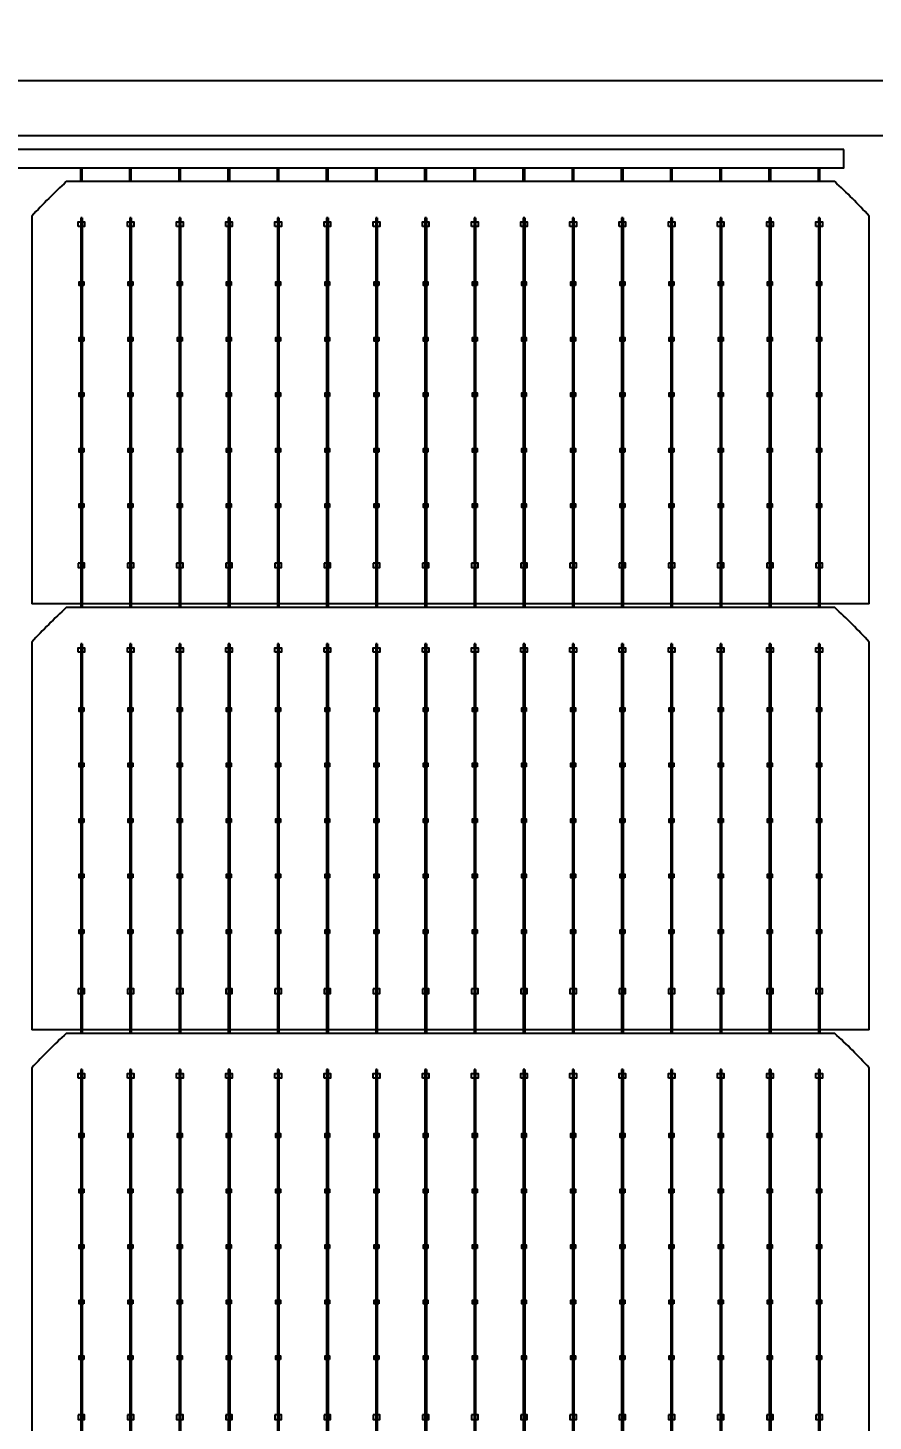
# Model space of a CAD drawing. Header units: millimetres. Extents: x 10297564 to 11610295, y -9287743 to -8409454.
# Drawn here: x 10393034 to 10395599, y -9077305 to -9073076 of the extents above; entities that cross this region are included whole.
import ezdxf

# ---------------------------------------------------------------- set-up
doc = ezdxf.new("R2010")
doc.units = ezdxf.units.MM
doc.header["$LTSCALE"] = 100
doc.layers.add('E1', color=1, linetype='Continuous')
doc.styles.add('HL-S1', font='DotumChe.ttf')
doc.styles.add('MG', font='malgun.ttf')
doc.dimstyles.new('HL-100', dxfattribs={"dimscale": 100, "dimtxt": 3, "dimasz": 4, "dimexe": 2, "dimexo": 2, "dimgap": 1, "dimtad": 1, "dimdec": 0, "dimzin": 0, "dimlunit": 6, "dimtxsty": 'HL-S1', "dimblk": 'DOTSMALL', "dimcen": 4, "dimdle": 2, "dimclrd": 256, "dimclre": 256, "dimclrt": 4, "dimazin": 0, "dimtfac": 1, "dimtdec": 0, "dimtix": 1, "dimtmove": 2, "dimatfit": 3, "dimldrblk": 'DOTSMALL', "dimfxl": 1.5, "dimtolj": 1, "dimtzin": 0, "dimlwd": -1, "dimlwe": -1, "dimarcsym": 0})

# ---------------------------------------------------------------- blocks, each defined once
blk = doc.blocks.new('*D70')
at = {"layer": 'defpoints', "color": 0, "transparency": 16777216}
for p in [(10406065.8, -9072711.4), (10390262.3, -9073236.3), (10406065.8, -9073236.3)]:
    blk.add_point(p, dxfattribs=at)
at = {"layer": 'E1', "color": 1, "transparency": 16777216}
for p, q in [((10390262.3, -9072836.3), (10390262.3, -9072311.4)), ((10406065.8, -9072836.3), (10406065.8, -9072311.4)), ((10390662.3, -9072711.4), (10405665.8, -9072711.4))]:
    blk.add_line(p, q, dxfattribs=at)
for points in [[(10390662.3, -9072644.7), (10390662.3, -9072778.1), (10390262.3, -9072711.4)], [(10405665.8, -9072644.7), (10405665.8, -9072778.1), (10406065.8, -9072711.4)]]:
    blk.add_solid(points, dxfattribs=at)
at = {"layer": 'E1', "color": 7, "transparency": 16777216, "insert": (10398164, -9072080.1), "char_height": 500, "attachment_point": 5, "style": 'MG'}
blk.add_mtext('\\A1;1133', dxfattribs=at)
blk = doc.blocks.new('_DotSmall')
at = {"color": 0, "linetype": 'ByBlock', "const_width": 0.5}
blk.add_lwpolyline([(-0.0625, 0, 1), (0.0625, 0, 1)], format="xyb", close=True, dxfattribs=at)

msp = doc.modelspace()

# ---------------------------------------------------------------- linework, layer by layer
for p, q in [((10393194.1, -9073543.1), (10393194.1, -9073501.3)), ((10393198.6, -9073543.1), (10393198.6, -9073501.3)), ((10393343.3, -9073543.1), (10393343.3, -9073501.3)), ((10393347.8, -9073543.1), (10393347.8, -9073501.3)), ((10393492.6, -9073543.1), (10393492.6, -9073501.3)), ((10393497, -9073543.1), (10393497, -9073501.3)), ((10393641.8, -9073543.1), (10393641.8, -9073501.3)), ((10393646.3, -9073543.1), (10393646.3, -9073501.3)), ((10393791.1, -9073543.1), (10393791.1, -9073501.3)), ((10393795.5, -9073543.1), (10393795.5, -9073501.3)), ((10393940.3, -9073543.1), (10393940.3, -9073501.3)), ((10393944.8, -9073543.1), (10393944.8, -9073501.3)), ((10394089.6, -9073543.1), (10394089.6, -9073501.3)), ((10394094, -9073543.1), (10394094, -9073501.3)), ((10394238.8, -9073543.1), (10394238.8, -9073501.3)), ((10394243.3, -9073543.1), (10394243.3, -9073501.3)), ((10394388.1, -9073543.1), (10394388.1, -9073501.3)), ((10394392.5, -9073543.1), (10394392.5, -9073501.3)), ((10394537.3, -9073543.1), (10394537.3, -9073501.3)), ((10394541.8, -9073543.1), (10394541.8, -9073501.3)), ((10394686.6, -9073543.1), (10394686.6, -9073501.3)), ((10394691, -9073543.1), (10394691, -9073501.3)), ((10394835.8, -9073543.1), (10394835.8, -9073501.3)), ((10394840.3, -9073543.1), (10394840.3, -9073501.3)), ((10394985.1, -9073543.1), (10394985.1, -9073501.3)), ((10394989.5, -9073543.1), (10394989.5, -9073501.3)), ((10395134.3, -9073543.1), (10395134.3, -9073501.3)), ((10395138.8, -9073543.1), (10395138.8, -9073501.3)), ((10395283.6, -9073543.1), (10395283.6, -9073501.3)), ((10395288, -9073543.1), (10395288, -9073501.3)), ((10395432.8, -9073543.1), (10395432.8, -9073501.3)), ((10395437.3, -9073543.1), (10395437.3, -9073501.3)), ((10393194.1, -9073652.9), (10393194.1, -9074835.8)), ((10393198.6, -9073652.9), (10393198.6, -9074835.8)), ((10393343.3, -9073652.9), (10393343.3, -9074835.8)), ((10393347.8, -9073652.9), (10393347.8, -9074835.8)), ((10393492.6, -9073652.9), (10393492.6, -9074835.8)), ((10393497, -9073652.9), (10393497, -9074835.8)), ((10393641.8, -9073652.9), (10393641.8, -9074835.8)), ((10393646.3, -9073652.9), (10393646.3, -9074835.8)), ((10393791.1, -9073652.9), (10393791.1, -9074835.8)), ((10393795.5, -9073652.9), (10393795.5, -9074835.8)), ((10393940.3, -9073652.9), (10393940.3, -9074835.8)), ((10393944.8, -9073652.9), (10393944.8, -9074835.8)), ((10394089.6, -9073652.9), (10394089.6, -9074835.8)), ((10394094, -9073652.9), (10394094, -9074835.8)), ((10394238.8, -9073652.9), (10394238.8, -9074835.8)), ((10394243.3, -9073652.9), (10394243.3, -9074835.8)), ((10394388.1, -9073652.9), (10394388.1, -9074835.8)), ((10394392.5, -9073652.9), (10394392.5, -9074835.8)), ((10394537.3, -9073652.9), (10394537.3, -9074835.8)), ((10394541.8, -9073652.9), (10394541.8, -9074835.8)), ((10394686.6, -9073652.9), (10394686.6, -9074835.8)), ((10394691, -9073652.9), (10394691, -9074835.8)), ((10394835.8, -9073652.9), (10394835.8, -9074835.8)), ((10394840.3, -9073652.9), (10394840.3, -9074835.8)), ((10394985.1, -9073652.9), (10394985.1, -9074835.8)), ((10394989.5, -9073652.9), (10394989.5, -9074835.8)), ((10395134.3, -9073652.9), (10395134.3, -9074835.8)), ((10395138.8, -9073652.9), (10395138.8, -9074835.8)), ((10395283.6, -9073652.9), (10395283.6, -9074835.8)), ((10395288, -9073652.9), (10395288, -9074835.8)), ((10395432.8, -9073652.9), (10395432.8, -9074835.8)), ((10395437.3, -9073652.9), (10395437.3, -9074835.8)), ((10395587.1, -9074824.6), (10393045.7, -9074824.6)), ((10393194.1, -9074945.6), (10393194.1, -9076128.5)), ((10393198.6, -9074945.6), (10393198.6, -9076128.5)), ((10393343.3, -9074945.6), (10393343.3, -9076128.5)), ((10393347.8, -9074945.6), (10393347.8, -9076128.5)), ((10393492.6, -9074945.6), (10393492.6, -9076128.5)), ((10393497, -9074945.6), (10393497, -9076128.5)), ((10393641.8, -9074945.6), (10393641.8, -9076128.5)), ((10393646.3, -9074945.6), (10393646.3, -9076128.5)), ((10393791.1, -9074945.6), (10393791.1, -9076128.5)), ((10393795.5, -9074945.6), (10393795.5, -9076128.5)), ((10393940.3, -9074945.6), (10393940.3, -9076128.5)), ((10393944.8, -9074945.6), (10393944.8, -9076128.5)), ((10394089.6, -9074945.6), (10394089.6, -9076128.5)), ((10394094, -9074945.6), (10394094, -9076128.5)), ((10394238.8, -9074945.6), (10394238.8, -9076128.5)), ((10394243.3, -9074945.6), (10394243.3, -9076128.5)), ((10394388.1, -9074945.6), (10394388.1, -9076128.5)), ((10394392.5, -9074945.6), (10394392.5, -9076128.5)), ((10394537.3, -9074945.6), (10394537.3, -9076128.5)), ((10394541.8, -9074945.6), (10394541.8, -9076128.5)), ((10394686.6, -9074945.6), (10394686.6, -9076128.5)), ((10394691, -9074945.6), (10394691, -9076128.5)), ((10394835.8, -9074945.6), (10394835.8, -9076128.5)), ((10394840.3, -9074945.6), (10394840.3, -9076128.5)), ((10394985.1, -9074945.6), (10394985.1, -9076128.5)), ((10394989.5, -9074945.6), (10394989.5, -9076128.5)), ((10395134.3, -9074945.6), (10395134.3, -9076128.5)), ((10395138.8, -9074945.6), (10395138.8, -9076128.5)), ((10395283.6, -9074945.6), (10395283.6, -9076128.5)), ((10395288, -9074945.6), (10395288, -9076128.5)), ((10395432.8, -9074945.6), (10395432.8, -9076128.5)), ((10395437.3, -9074945.6), (10395437.3, -9076128.5)), ((10395587.1, -9076117.3), (10393045.7, -9076117.3)), ((10393194.1, -9076238.3), (10393194.1, -9077421.2)), ((10393198.6, -9076238.3), (10393198.6, -9077421.2)), ((10393343.3, -9076238.3), (10393343.3, -9077421.2)), ((10393347.8, -9076238.3), (10393347.8, -9077421.2)), ((10393492.6, -9076238.3), (10393492.6, -9077421.2)), ((10393497, -9076238.3), (10393497, -9077421.2)), ((10393641.8, -9076238.3), (10393641.8, -9077421.2)), ((10393646.3, -9076238.3), (10393646.3, -9077421.2)), ((10393791.1, -9076238.3), (10393791.1, -9077421.2)), ((10393795.5, -9076238.3), (10393795.5, -9077421.2)), ((10393940.3, -9076238.3), (10393940.3, -9077421.2)), ((10393944.8, -9076238.3), (10393944.8, -9077421.2)), ((10394089.6, -9076238.3), (10394089.6, -9077421.2)), ((10394094, -9076238.3), (10394094, -9077421.2)), ((10394238.8, -9076238.3), (10394238.8, -9077421.2)), ((10394243.3, -9076238.3), (10394243.3, -9077421.2)), ((10394388.1, -9076238.3), (10394388.1, -9077421.2)), ((10394392.5, -9076238.3), (10394392.5, -9077421.2)), ((10394537.3, -9076238.3), (10394537.3, -9077421.2)), ((10394541.8, -9076238.3), (10394541.8, -9077421.2)), ((10394686.6, -9076238.3), (10394686.6, -9077421.2)), ((10394691, -9076238.3), (10394691, -9077421.2)), ((10394835.8, -9076238.3), (10394835.8, -9077421.2)), ((10394840.3, -9076238.3), (10394840.3, -9077421.2)), ((10394985.1, -9076238.3), (10394985.1, -9077421.2)), ((10394989.5, -9076238.3), (10394989.5, -9077421.2)), ((10395134.3, -9076238.3), (10395134.3, -9077421.2)), ((10395138.8, -9076238.3), (10395138.8, -9077421.2)), ((10395283.6, -9076238.3), (10395283.6, -9077421.2)), ((10395288, -9076238.3), (10395288, -9077421.2)), ((10395432.8, -9076238.3), (10395432.8, -9077421.2)), ((10395437.3, -9076238.3), (10395437.3, -9077421.2))]:
    msp.add_line(p, q)
for points in [[(10390262.3, -9073235.9), (10406065.8, -9073235.9), (10406065.8, -9107604.7), (10390262.3, -9107604.7)], [(10390429.7, -9073403.3), (10405898.4, -9073403.3), (10405898.4, -9107437.3), (10390429.7, -9107437.3)], [(10395509.7, -9073445.5), (10390558, -9073445.5), (10390558, -9073501.3), (10395509.7, -9073501.3)], [(10393186.6, -9073679), (10393186.6, -9073665.1), (10393206.1, -9073665.1), (10393206.1, -9073679)], [(10393335.8, -9073679), (10393335.8, -9073665.1), (10393355.3, -9073665.1), (10393355.3, -9073679)], [(10393485.1, -9073679), (10393485.1, -9073665.1), (10393504.6, -9073665.1), (10393504.6, -9073679)], [(10393634.3, -9073679), (10393634.3, -9073665.1), (10393653.8, -9073665.1), (10393653.8, -9073679)], [(10393783.5, -9073679), (10393783.5, -9073665.1), (10393803.1, -9073665.1), (10393803.1, -9073679)], [(10393932.8, -9073679), (10393932.8, -9073665.1), (10393952.3, -9073665.1), (10393952.3, -9073679)], [(10394082, -9073679), (10394082, -9073665.1), (10394101.6, -9073665.1), (10394101.6, -9073679)], [(10394231.3, -9073679), (10394231.3, -9073665.1), (10394250.8, -9073665.1), (10394250.8, -9073679)], [(10394380.5, -9073679), (10394380.5, -9073665.1), (10394400.1, -9073665.1), (10394400.1, -9073679)], [(10394529.8, -9073679), (10394529.8, -9073665.1), (10394549.3, -9073665.1), (10394549.3, -9073679)], [(10394679, -9073679), (10394679, -9073665.1), (10394698.6, -9073665.1), (10394698.6, -9073679)], [(10394828.3, -9073679), (10394828.3, -9073665.1), (10394847.8, -9073665.1), (10394847.8, -9073679)], [(10394977.5, -9073679), (10394977.5, -9073665.1), (10394997.1, -9073665.1), (10394997.1, -9073679)], [(10395126.8, -9073679), (10395126.8, -9073665.1), (10395146.3, -9073665.1), (10395146.3, -9073679)], [(10395276, -9073679), (10395276, -9073665.1), (10395295.6, -9073665.1), (10395295.6, -9073679)], [(10395425.3, -9073679), (10395425.3, -9073665.1), (10395444.8, -9073665.1), (10395444.8, -9073679)], [(10393203.3, -9073858.5), (10393189.3, -9073858.5), (10393189.3, -9073847.4), (10393203.3, -9073847.4)], [(10393352.5, -9073858.5), (10393338.6, -9073858.5), (10393338.6, -9073847.4), (10393352.5, -9073847.4)], [(10393501.8, -9073858.5), (10393487.8, -9073858.5), (10393487.8, -9073847.4), (10393501.8, -9073847.4)], [(10393651, -9073858.5), (10393637.1, -9073858.5), (10393637.1, -9073847.4), (10393651, -9073847.4)], [(10393800.3, -9073858.5), (10393786.3, -9073858.5), (10393786.3, -9073847.4), (10393800.3, -9073847.4)], [(10393949.5, -9073858.5), (10393935.6, -9073858.5), (10393935.6, -9073847.4), (10393949.5, -9073847.4)], [(10394098.8, -9073858.5), (10394084.8, -9073858.5), (10394084.8, -9073847.4), (10394098.8, -9073847.4)], [(10394248, -9073858.5), (10394234.1, -9073858.5), (10394234.1, -9073847.4), (10394248, -9073847.4)], [(10394397.3, -9073858.5), (10394383.3, -9073858.5), (10394383.3, -9073847.4), (10394397.3, -9073847.4)], [(10394546.5, -9073858.5), (10394532.6, -9073858.5), (10394532.6, -9073847.4), (10394546.5, -9073847.4)], [(10394695.8, -9073858.5), (10394681.8, -9073858.5), (10394681.8, -9073847.4), (10394695.8, -9073847.4)], [(10394845, -9073858.5), (10394831.1, -9073858.5), (10394831.1, -9073847.4), (10394845, -9073847.4)], [(10394994.3, -9073858.5), (10394980.3, -9073858.5), (10394980.3, -9073847.4), (10394994.3, -9073847.4)], [(10395143.5, -9073858.5), (10395129.6, -9073858.5), (10395129.6, -9073847.4), (10395143.5, -9073847.4)], [(10395292.8, -9073858.5), (10395278.8, -9073858.5), (10395278.8, -9073847.4), (10395292.8, -9073847.4)], [(10395442, -9073858.5), (10395428.1, -9073858.5), (10395428.1, -9073847.4), (10395442, -9073847.4)], [(10393203.3, -9074027), (10393189.3, -9074027), (10393189.3, -9074015.9), (10393203.3, -9074015.9)], [(10393352.5, -9074027), (10393338.6, -9074027), (10393338.6, -9074015.9), (10393352.5, -9074015.9)], [(10393501.8, -9074027), (10393487.8, -9074027), (10393487.8, -9074015.9), (10393501.8, -9074015.9)], [(10393651, -9074027), (10393637.1, -9074027), (10393637.1, -9074015.9), (10393651, -9074015.9)], [(10393800.3, -9074027), (10393786.3, -9074027), (10393786.3, -9074015.9), (10393800.3, -9074015.9)], [(10393949.5, -9074027), (10393935.6, -9074027), (10393935.6, -9074015.9), (10393949.5, -9074015.9)], [(10394098.8, -9074027), (10394084.8, -9074027), (10394084.8, -9074015.9), (10394098.8, -9074015.9)], [(10394248, -9074027), (10394234.1, -9074027), (10394234.1, -9074015.9), (10394248, -9074015.9)], [(10394397.3, -9074027), (10394383.3, -9074027), (10394383.3, -9074015.9), (10394397.3, -9074015.9)], [(10394546.5, -9074027), (10394532.6, -9074027), (10394532.6, -9074015.9), (10394546.5, -9074015.9)], [(10394695.8, -9074027), (10394681.8, -9074027), (10394681.8, -9074015.9), (10394695.8, -9074015.9)], [(10394845, -9074027), (10394831.1, -9074027), (10394831.1, -9074015.9), (10394845, -9074015.9)], [(10394994.3, -9074027), (10394980.3, -9074027), (10394980.3, -9074015.9), (10394994.3, -9074015.9)], [(10395143.5, -9074027), (10395129.6, -9074027), (10395129.6, -9074015.9), (10395143.5, -9074015.9)], [(10395292.8, -9074027), (10395278.8, -9074027), (10395278.8, -9074015.9), (10395292.8, -9074015.9)], [(10395442, -9074027), (10395428.1, -9074027), (10395428.1, -9074015.9), (10395442, -9074015.9)], [(10393203.3, -9074195.5), (10393189.3, -9074195.5), (10393189.3, -9074184.4), (10393203.3, -9074184.4)], [(10393352.5, -9074195.5), (10393338.6, -9074195.5), (10393338.6, -9074184.4), (10393352.5, -9074184.4)], [(10393501.8, -9074195.5), (10393487.8, -9074195.5), (10393487.8, -9074184.4), (10393501.8, -9074184.4)], [(10393651, -9074195.5), (10393637.1, -9074195.5), (10393637.1, -9074184.4), (10393651, -9074184.4)], [(10393800.3, -9074195.5), (10393786.3, -9074195.5), (10393786.3, -9074184.4), (10393800.3, -9074184.4)], [(10393949.5, -9074195.5), (10393935.6, -9074195.5), (10393935.6, -9074184.4), (10393949.5, -9074184.4)], [(10394098.8, -9074195.5), (10394084.8, -9074195.5), (10394084.8, -9074184.4), (10394098.8, -9074184.4)], [(10394248, -9074195.5), (10394234.1, -9074195.5), (10394234.1, -9074184.4), (10394248, -9074184.4)], [(10394397.3, -9074195.5), (10394383.3, -9074195.5), (10394383.3, -9074184.4), (10394397.3, -9074184.4)], [(10394546.5, -9074195.5), (10394532.6, -9074195.5), (10394532.6, -9074184.4), (10394546.5, -9074184.4)], [(10394695.8, -9074195.5), (10394681.8, -9074195.5), (10394681.8, -9074184.4), (10394695.8, -9074184.4)], [(10394845, -9074195.5), (10394831.1, -9074195.5), (10394831.1, -9074184.4), (10394845, -9074184.4)], [(10394994.3, -9074195.5), (10394980.3, -9074195.5), (10394980.3, -9074184.4), (10394994.3, -9074184.4)], [(10395143.5, -9074195.5), (10395129.6, -9074195.5), (10395129.6, -9074184.4), (10395143.5, -9074184.4)], [(10395292.8, -9074195.5), (10395278.8, -9074195.5), (10395278.8, -9074184.4), (10395292.8, -9074184.4)], [(10395442, -9074195.5), (10395428.1, -9074195.5), (10395428.1, -9074184.4), (10395442, -9074184.4)], [(10393203.3, -9074364), (10393189.3, -9074364), (10393189.3, -9074352.9), (10393203.3, -9074352.9)], [(10393352.5, -9074364), (10393338.6, -9074364), (10393338.6, -9074352.9), (10393352.5, -9074352.9)], [(10393501.8, -9074364), (10393487.8, -9074364), (10393487.8, -9074352.9), (10393501.8, -9074352.9)], [(10393651, -9074364), (10393637.1, -9074364), (10393637.1, -9074352.9), (10393651, -9074352.9)], [(10393800.3, -9074364), (10393786.3, -9074364), (10393786.3, -9074352.9), (10393800.3, -9074352.9)], [(10393949.5, -9074364), (10393935.6, -9074364), (10393935.6, -9074352.9), (10393949.5, -9074352.9)], [(10394098.8, -9074364), (10394084.8, -9074364), (10394084.8, -9074352.9), (10394098.8, -9074352.9)], [(10394248, -9074364), (10394234.1, -9074364), (10394234.1, -9074352.9), (10394248, -9074352.9)], [(10394397.3, -9074364), (10394383.3, -9074364), (10394383.3, -9074352.9), (10394397.3, -9074352.9)], [(10394546.5, -9074364), (10394532.6, -9074364), (10394532.6, -9074352.9), (10394546.5, -9074352.9)], [(10394695.8, -9074364), (10394681.8, -9074364), (10394681.8, -9074352.9), (10394695.8, -9074352.9)], [(10394845, -9074364), (10394831.1, -9074364), (10394831.1, -9074352.9), (10394845, -9074352.9)], [(10394994.3, -9074364), (10394980.3, -9074364), (10394980.3, -9074352.9), (10394994.3, -9074352.9)], [(10395143.5, -9074364), (10395129.6, -9074364), (10395129.6, -9074352.9), (10395143.5, -9074352.9)], [(10395292.8, -9074364), (10395278.8, -9074364), (10395278.8, -9074352.9), (10395292.8, -9074352.9)], [(10395442, -9074364), (10395428.1, -9074364), (10395428.1, -9074352.9), (10395442, -9074352.9)], [(10393203.3, -9074532.5), (10393189.3, -9074532.5), (10393189.3, -9074521.4), (10393203.3, -9074521.4)], [(10393352.5, -9074532.5), (10393338.6, -9074532.5), (10393338.6, -9074521.4), (10393352.5, -9074521.4)], [(10393501.8, -9074532.5), (10393487.8, -9074532.5), (10393487.8, -9074521.4), (10393501.8, -9074521.4)], [(10393651, -9074532.5), (10393637.1, -9074532.5), (10393637.1, -9074521.4), (10393651, -9074521.4)], [(10393800.3, -9074532.5), (10393786.3, -9074532.5), (10393786.3, -9074521.4), (10393800.3, -9074521.4)], [(10393949.5, -9074532.5), (10393935.6, -9074532.5), (10393935.6, -9074521.4), (10393949.5, -9074521.4)], [(10394098.8, -9074532.5), (10394084.8, -9074532.5), (10394084.8, -9074521.4), (10394098.8, -9074521.4)], [(10394248, -9074532.5), (10394234.1, -9074532.5), (10394234.1, -9074521.4), (10394248, -9074521.4)], [(10394397.3, -9074532.5), (10394383.3, -9074532.5), (10394383.3, -9074521.4), (10394397.3, -9074521.4)], [(10394546.5, -9074532.5), (10394532.6, -9074532.5), (10394532.6, -9074521.4), (10394546.5, -9074521.4)], [(10394695.8, -9074532.5), (10394681.8, -9074532.5), (10394681.8, -9074521.4), (10394695.8, -9074521.4)], [(10394845, -9074532.5), (10394831.1, -9074532.5), (10394831.1, -9074521.4), (10394845, -9074521.4)], [(10394994.3, -9074532.5), (10394980.3, -9074532.5), (10394980.3, -9074521.4), (10394994.3, -9074521.4)], [(10395143.5, -9074532.5), (10395129.6, -9074532.5), (10395129.6, -9074521.4), (10395143.5, -9074521.4)], [(10395292.8, -9074532.5), (10395278.8, -9074532.5), (10395278.8, -9074521.4), (10395292.8, -9074521.4)], [(10395442, -9074532.5), (10395428.1, -9074532.5), (10395428.1, -9074521.4), (10395442, -9074521.4)], [(10393186.6, -9074700.9), (10393186.6, -9074714.8), (10393206.1, -9074714.8), (10393206.1, -9074700.9)], [(10393335.8, -9074700.9), (10393335.8, -9074714.8), (10393355.3, -9074714.8), (10393355.3, -9074700.9)], [(10393485.1, -9074700.9), (10393485.1, -9074714.8), (10393504.6, -9074714.8), (10393504.6, -9074700.9)], [(10393634.3, -9074700.9), (10393634.3, -9074714.8), (10393653.8, -9074714.8), (10393653.8, -9074700.9)], [(10393783.5, -9074700.9), (10393783.5, -9074714.8), (10393803.1, -9074714.8), (10393803.1, -9074700.9)], [(10393932.8, -9074700.9), (10393932.8, -9074714.8), (10393952.3, -9074714.8), (10393952.3, -9074700.9)], [(10394082, -9074700.9), (10394082, -9074714.8), (10394101.6, -9074714.8), (10394101.6, -9074700.9)], [(10394231.3, -9074700.9), (10394231.3, -9074714.8), (10394250.8, -9074714.8), (10394250.8, -9074700.9)], [(10394380.5, -9074700.9), (10394380.5, -9074714.8), (10394400.1, -9074714.8), (10394400.1, -9074700.9)], [(10394529.8, -9074700.9), (10394529.8, -9074714.8), (10394549.3, -9074714.8), (10394549.3, -9074700.9)], [(10394679, -9074700.9), (10394679, -9074714.8), (10394698.6, -9074714.8), (10394698.6, -9074700.9)], [(10394828.3, -9074700.9), (10394828.3, -9074714.8), (10394847.8, -9074714.8), (10394847.8, -9074700.9)], [(10394977.5, -9074700.9), (10394977.5, -9074714.8), (10394997.1, -9074714.8), (10394997.1, -9074700.9)], [(10395126.8, -9074700.9), (10395126.8, -9074714.8), (10395146.3, -9074714.8), (10395146.3, -9074700.9)], [(10395276, -9074700.9), (10395276, -9074714.8), (10395295.6, -9074714.8), (10395295.6, -9074700.9)], [(10395425.3, -9074700.9), (10395425.3, -9074714.8), (10395444.8, -9074714.8), (10395444.8, -9074700.9)], [(10393186.6, -9074971.7), (10393186.6, -9074957.7), (10393206.1, -9074957.7), (10393206.1, -9074971.7)], [(10393335.8, -9074971.7), (10393335.8, -9074957.7), (10393355.3, -9074957.7), (10393355.3, -9074971.7)], [(10393485.1, -9074971.7), (10393485.1, -9074957.7), (10393504.6, -9074957.7), (10393504.6, -9074971.7)], [(10393634.3, -9074971.7), (10393634.3, -9074957.7), (10393653.8, -9074957.7), (10393653.8, -9074971.7)], [(10393783.5, -9074971.7), (10393783.5, -9074957.7), (10393803.1, -9074957.7), (10393803.1, -9074971.7)], [(10393932.8, -9074971.7), (10393932.8, -9074957.7), (10393952.3, -9074957.7), (10393952.3, -9074971.7)], [(10394082, -9074971.7), (10394082, -9074957.7), (10394101.6, -9074957.7), (10394101.6, -9074971.7)], [(10394231.3, -9074971.7), (10394231.3, -9074957.7), (10394250.8, -9074957.7), (10394250.8, -9074971.7)], [(10394380.5, -9074971.7), (10394380.5, -9074957.7), (10394400.1, -9074957.7), (10394400.1, -9074971.7)], [(10394529.8, -9074971.7), (10394529.8, -9074957.7), (10394549.3, -9074957.7), (10394549.3, -9074971.7)], [(10394679, -9074971.7), (10394679, -9074957.7), (10394698.6, -9074957.7), (10394698.6, -9074971.7)], [(10394828.3, -9074971.7), (10394828.3, -9074957.7), (10394847.8, -9074957.7), (10394847.8, -9074971.7)], [(10394977.5, -9074971.7), (10394977.5, -9074957.7), (10394997.1, -9074957.7), (10394997.1, -9074971.7)], [(10395126.8, -9074971.7), (10395126.8, -9074957.7), (10395146.3, -9074957.7), (10395146.3, -9074971.7)], [(10395276, -9074971.7), (10395276, -9074957.7), (10395295.6, -9074957.7), (10395295.6, -9074971.7)], [(10395425.3, -9074971.7), (10395425.3, -9074957.7), (10395444.8, -9074957.7), (10395444.8, -9074971.7)], [(10393203.3, -9075151.2), (10393189.3, -9075151.2), (10393189.3, -9075140.1), (10393203.3, -9075140.1)], [(10393352.5, -9075151.2), (10393338.6, -9075151.2), (10393338.6, -9075140.1), (10393352.5, -9075140.1)], [(10393501.8, -9075151.2), (10393487.8, -9075151.2), (10393487.8, -9075140.1), (10393501.8, -9075140.1)], [(10393651, -9075151.2), (10393637.1, -9075151.2), (10393637.1, -9075140.1), (10393651, -9075140.1)], [(10393800.3, -9075151.2), (10393786.3, -9075151.2), (10393786.3, -9075140.1), (10393800.3, -9075140.1)], [(10393949.5, -9075151.2), (10393935.6, -9075151.2), (10393935.6, -9075140.1), (10393949.5, -9075140.1)], [(10394098.8, -9075151.2), (10394084.8, -9075151.2), (10394084.8, -9075140.1), (10394098.8, -9075140.1)], [(10394248, -9075151.2), (10394234.1, -9075151.2), (10394234.1, -9075140.1), (10394248, -9075140.1)], [(10394397.3, -9075151.2), (10394383.3, -9075151.2), (10394383.3, -9075140.1), (10394397.3, -9075140.1)], [(10394546.5, -9075151.2), (10394532.6, -9075151.2), (10394532.6, -9075140.1), (10394546.5, -9075140.1)], [(10394695.8, -9075151.2), (10394681.8, -9075151.2), (10394681.8, -9075140.1), (10394695.8, -9075140.1)], [(10394845, -9075151.2), (10394831.1, -9075151.2), (10394831.1, -9075140.1), (10394845, -9075140.1)], [(10394994.3, -9075151.2), (10394980.3, -9075151.2), (10394980.3, -9075140.1), (10394994.3, -9075140.1)], [(10395143.5, -9075151.2), (10395129.6, -9075151.2), (10395129.6, -9075140.1), (10395143.5, -9075140.1)], [(10395292.8, -9075151.2), (10395278.8, -9075151.2), (10395278.8, -9075140.1), (10395292.8, -9075140.1)], [(10395442, -9075151.2), (10395428.1, -9075151.2), (10395428.1, -9075140.1), (10395442, -9075140.1)], [(10393203.3, -9075319.7), (10393189.3, -9075319.7), (10393189.3, -9075308.5), (10393203.3, -9075308.5)], [(10393352.5, -9075319.7), (10393338.6, -9075319.7), (10393338.6, -9075308.5), (10393352.5, -9075308.5)], [(10393501.8, -9075319.7), (10393487.8, -9075319.7), (10393487.8, -9075308.5), (10393501.8, -9075308.5)], [(10393651, -9075319.7), (10393637.1, -9075319.7), (10393637.1, -9075308.5), (10393651, -9075308.5)], [(10393800.3, -9075319.7), (10393786.3, -9075319.7), (10393786.3, -9075308.5), (10393800.3, -9075308.5)], [(10393949.5, -9075319.7), (10393935.6, -9075319.7), (10393935.6, -9075308.5), (10393949.5, -9075308.5)], [(10394098.8, -9075319.7), (10394084.8, -9075319.7), (10394084.8, -9075308.5), (10394098.8, -9075308.5)], [(10394248, -9075319.7), (10394234.1, -9075319.7), (10394234.1, -9075308.5), (10394248, -9075308.5)], [(10394397.3, -9075319.7), (10394383.3, -9075319.7), (10394383.3, -9075308.5), (10394397.3, -9075308.5)], [(10394546.5, -9075319.7), (10394532.6, -9075319.7), (10394532.6, -9075308.5), (10394546.5, -9075308.5)], [(10394695.8, -9075319.7), (10394681.8, -9075319.7), (10394681.8, -9075308.5), (10394695.8, -9075308.5)], [(10394845, -9075319.7), (10394831.1, -9075319.7), (10394831.1, -9075308.5), (10394845, -9075308.5)], [(10394994.3, -9075319.7), (10394980.3, -9075319.7), (10394980.3, -9075308.5), (10394994.3, -9075308.5)], [(10395143.5, -9075319.7), (10395129.6, -9075319.7), (10395129.6, -9075308.5), (10395143.5, -9075308.5)], [(10395292.8, -9075319.7), (10395278.8, -9075319.7), (10395278.8, -9075308.5), (10395292.8, -9075308.5)], [(10395442, -9075319.7), (10395428.1, -9075319.7), (10395428.1, -9075308.5), (10395442, -9075308.5)], [(10393203.3, -9075488.2), (10393189.3, -9075488.2), (10393189.3, -9075477), (10393203.3, -9075477)], [(10393352.5, -9075488.2), (10393338.6, -9075488.2), (10393338.6, -9075477), (10393352.5, -9075477)], [(10393501.8, -9075488.2), (10393487.8, -9075488.2), (10393487.8, -9075477), (10393501.8, -9075477)], [(10393651, -9075488.2), (10393637.1, -9075488.2), (10393637.1, -9075477), (10393651, -9075477)], [(10393800.3, -9075488.2), (10393786.3, -9075488.2), (10393786.3, -9075477), (10393800.3, -9075477)], [(10393949.5, -9075488.2), (10393935.6, -9075488.2), (10393935.6, -9075477), (10393949.5, -9075477)], [(10394098.8, -9075488.2), (10394084.8, -9075488.2), (10394084.8, -9075477), (10394098.8, -9075477)], [(10394248, -9075488.2), (10394234.1, -9075488.2), (10394234.1, -9075477), (10394248, -9075477)], [(10394397.3, -9075488.2), (10394383.3, -9075488.2), (10394383.3, -9075477), (10394397.3, -9075477)], [(10394546.5, -9075488.2), (10394532.6, -9075488.2), (10394532.6, -9075477), (10394546.5, -9075477)], [(10394695.8, -9075488.2), (10394681.8, -9075488.2), (10394681.8, -9075477), (10394695.8, -9075477)], [(10394845, -9075488.2), (10394831.1, -9075488.2), (10394831.1, -9075477), (10394845, -9075477)], [(10394994.3, -9075488.2), (10394980.3, -9075488.2), (10394980.3, -9075477), (10394994.3, -9075477)], [(10395143.5, -9075488.2), (10395129.6, -9075488.2), (10395129.6, -9075477), (10395143.5, -9075477)], [(10395292.8, -9075488.2), (10395278.8, -9075488.2), (10395278.8, -9075477), (10395292.8, -9075477)], [(10395442, -9075488.2), (10395428.1, -9075488.2), (10395428.1, -9075477), (10395442, -9075477)], [(10393203.3, -9075656.7), (10393189.3, -9075656.7), (10393189.3, -9075645.5), (10393203.3, -9075645.5)], [(10393352.5, -9075656.7), (10393338.6, -9075656.7), (10393338.6, -9075645.5), (10393352.5, -9075645.5)], [(10393501.8, -9075656.7), (10393487.8, -9075656.7), (10393487.8, -9075645.5), (10393501.8, -9075645.5)], [(10393651, -9075656.7), (10393637.1, -9075656.7), (10393637.1, -9075645.5), (10393651, -9075645.5)], [(10393800.3, -9075656.7), (10393786.3, -9075656.7), (10393786.3, -9075645.5), (10393800.3, -9075645.5)], [(10393949.5, -9075656.7), (10393935.6, -9075656.7), (10393935.6, -9075645.5), (10393949.5, -9075645.5)], [(10394098.8, -9075656.7), (10394084.8, -9075656.7), (10394084.8, -9075645.5), (10394098.8, -9075645.5)], [(10394248, -9075656.7), (10394234.1, -9075656.7), (10394234.1, -9075645.5), (10394248, -9075645.5)], [(10394397.3, -9075656.7), (10394383.3, -9075656.7), (10394383.3, -9075645.5), (10394397.3, -9075645.5)], [(10394546.5, -9075656.7), (10394532.6, -9075656.7), (10394532.6, -9075645.5), (10394546.5, -9075645.5)], [(10394695.8, -9075656.7), (10394681.8, -9075656.7), (10394681.8, -9075645.5), (10394695.8, -9075645.5)], [(10394845, -9075656.7), (10394831.1, -9075656.7), (10394831.1, -9075645.5), (10394845, -9075645.5)], [(10394994.3, -9075656.7), (10394980.3, -9075656.7), (10394980.3, -9075645.5), (10394994.3, -9075645.5)], [(10395143.5, -9075656.7), (10395129.6, -9075656.7), (10395129.6, -9075645.5), (10395143.5, -9075645.5)], [(10395292.8, -9075656.7), (10395278.8, -9075656.7), (10395278.8, -9075645.5), (10395292.8, -9075645.5)], [(10395442, -9075656.7), (10395428.1, -9075656.7), (10395428.1, -9075645.5), (10395442, -9075645.5)], [(10393203.3, -9075825.2), (10393189.3, -9075825.2), (10393189.3, -9075814), (10393203.3, -9075814)], [(10393352.5, -9075825.2), (10393338.6, -9075825.2), (10393338.6, -9075814), (10393352.5, -9075814)], [(10393501.8, -9075825.2), (10393487.8, -9075825.2), (10393487.8, -9075814), (10393501.8, -9075814)], [(10393651, -9075825.2), (10393637.1, -9075825.2), (10393637.1, -9075814), (10393651, -9075814)], [(10393800.3, -9075825.2), (10393786.3, -9075825.2), (10393786.3, -9075814), (10393800.3, -9075814)], [(10393949.5, -9075825.2), (10393935.6, -9075825.2), (10393935.6, -9075814), (10393949.5, -9075814)], [(10394098.8, -9075825.2), (10394084.8, -9075825.2), (10394084.8, -9075814), (10394098.8, -9075814)], [(10394248, -9075825.2), (10394234.1, -9075825.2), (10394234.1, -9075814), (10394248, -9075814)], [(10394397.3, -9075825.2), (10394383.3, -9075825.2), (10394383.3, -9075814), (10394397.3, -9075814)], [(10394546.5, -9075825.2), (10394532.6, -9075825.2), (10394532.6, -9075814), (10394546.5, -9075814)], [(10394695.8, -9075825.2), (10394681.8, -9075825.2), (10394681.8, -9075814), (10394695.8, -9075814)], [(10394845, -9075825.2), (10394831.1, -9075825.2), (10394831.1, -9075814), (10394845, -9075814)], [(10394994.3, -9075825.2), (10394980.3, -9075825.2), (10394980.3, -9075814), (10394994.3, -9075814)], [(10395143.5, -9075825.2), (10395129.6, -9075825.2), (10395129.6, -9075814), (10395143.5, -9075814)], [(10395292.8, -9075825.2), (10395278.8, -9075825.2), (10395278.8, -9075814), (10395292.8, -9075814)], [(10395442, -9075825.2), (10395428.1, -9075825.2), (10395428.1, -9075814), (10395442, -9075814)], [(10393186.6, -9075993.6), (10393186.6, -9076007.5), (10393206.1, -9076007.5), (10393206.1, -9075993.6)], [(10393335.8, -9075993.6), (10393335.8, -9076007.5), (10393355.3, -9076007.5), (10393355.3, -9075993.6)], [(10393485.1, -9075993.6), (10393485.1, -9076007.5), (10393504.6, -9076007.5), (10393504.6, -9075993.6)], [(10393634.3, -9075993.6), (10393634.3, -9076007.5), (10393653.8, -9076007.5), (10393653.8, -9075993.6)], [(10393783.5, -9075993.6), (10393783.5, -9076007.5), (10393803.1, -9076007.5), (10393803.1, -9075993.6)], [(10393932.8, -9075993.6), (10393932.8, -9076007.5), (10393952.3, -9076007.5), (10393952.3, -9075993.6)], [(10394082, -9075993.6), (10394082, -9076007.5), (10394101.6, -9076007.5), (10394101.6, -9075993.6)], [(10394231.3, -9075993.6), (10394231.3, -9076007.5), (10394250.8, -9076007.5), (10394250.8, -9075993.6)], [(10394380.5, -9075993.6), (10394380.5, -9076007.5), (10394400.1, -9076007.5), (10394400.1, -9075993.6)], [(10394529.8, -9075993.6), (10394529.8, -9076007.5), (10394549.3, -9076007.5), (10394549.3, -9075993.6)], [(10394679, -9075993.6), (10394679, -9076007.5), (10394698.6, -9076007.5), (10394698.6, -9075993.6)], [(10394828.3, -9075993.6), (10394828.3, -9076007.5), (10394847.8, -9076007.5), (10394847.8, -9075993.6)], [(10394977.5, -9075993.6), (10394977.5, -9076007.5), (10394997.1, -9076007.5), (10394997.1, -9075993.6)], [(10395126.8, -9075993.6), (10395126.8, -9076007.5), (10395146.3, -9076007.5), (10395146.3, -9075993.6)], [(10395276, -9075993.6), (10395276, -9076007.5), (10395295.6, -9076007.5), (10395295.6, -9075993.6)], [(10395425.3, -9075993.6), (10395425.3, -9076007.5), (10395444.8, -9076007.5), (10395444.8, -9075993.6)], [(10393186.6, -9076264.4), (10393186.6, -9076250.4), (10393206.1, -9076250.4), (10393206.1, -9076264.4)], [(10393335.8, -9076264.4), (10393335.8, -9076250.4), (10393355.3, -9076250.4), (10393355.3, -9076264.4)], [(10393485.1, -9076264.4), (10393485.1, -9076250.4), (10393504.6, -9076250.4), (10393504.6, -9076264.4)], [(10393634.3, -9076264.4), (10393634.3, -9076250.4), (10393653.8, -9076250.4), (10393653.8, -9076264.4)], [(10393783.5, -9076264.4), (10393783.5, -9076250.4), (10393803.1, -9076250.4), (10393803.1, -9076264.4)], [(10393932.8, -9076264.4), (10393932.8, -9076250.4), (10393952.3, -9076250.4), (10393952.3, -9076264.4)], [(10394082, -9076264.4), (10394082, -9076250.4), (10394101.6, -9076250.4), (10394101.6, -9076264.4)], [(10394231.3, -9076264.4), (10394231.3, -9076250.4), (10394250.8, -9076250.4), (10394250.8, -9076264.4)], [(10394380.5, -9076264.4), (10394380.5, -9076250.4), (10394400.1, -9076250.4), (10394400.1, -9076264.4)], [(10394529.8, -9076264.4), (10394529.8, -9076250.4), (10394549.3, -9076250.4), (10394549.3, -9076264.4)], [(10394679, -9076264.4), (10394679, -9076250.4), (10394698.6, -9076250.4), (10394698.6, -9076264.4)], [(10394828.3, -9076264.4), (10394828.3, -9076250.4), (10394847.8, -9076250.4), (10394847.8, -9076264.4)], [(10394977.5, -9076264.4), (10394977.5, -9076250.4), (10394997.1, -9076250.4), (10394997.1, -9076264.4)], [(10395126.8, -9076264.4), (10395126.8, -9076250.4), (10395146.3, -9076250.4), (10395146.3, -9076264.4)], [(10395276, -9076264.4), (10395276, -9076250.4), (10395295.6, -9076250.4), (10395295.6, -9076264.4)], [(10395425.3, -9076264.4), (10395425.3, -9076250.4), (10395444.8, -9076250.4), (10395444.8, -9076264.4)], [(10393203.3, -9076443.9), (10393189.3, -9076443.9), (10393189.3, -9076432.7), (10393203.3, -9076432.7)], [(10393352.5, -9076443.9), (10393338.6, -9076443.9), (10393338.6, -9076432.7), (10393352.5, -9076432.7)], [(10393501.8, -9076443.9), (10393487.8, -9076443.9), (10393487.8, -9076432.7), (10393501.8, -9076432.7)], [(10393651, -9076443.9), (10393637.1, -9076443.9), (10393637.1, -9076432.7), (10393651, -9076432.7)], [(10393800.3, -9076443.9), (10393786.3, -9076443.9), (10393786.3, -9076432.7), (10393800.3, -9076432.7)], [(10393949.5, -9076443.9), (10393935.6, -9076443.9), (10393935.6, -9076432.7), (10393949.5, -9076432.7)], [(10394098.8, -9076443.9), (10394084.8, -9076443.9), (10394084.8, -9076432.7), (10394098.8, -9076432.7)], [(10394248, -9076443.9), (10394234.1, -9076443.9), (10394234.1, -9076432.7), (10394248, -9076432.7)], [(10394397.3, -9076443.9), (10394383.3, -9076443.9), (10394383.3, -9076432.7), (10394397.3, -9076432.7)], [(10394546.5, -9076443.9), (10394532.6, -9076443.9), (10394532.6, -9076432.7), (10394546.5, -9076432.7)], [(10394695.8, -9076443.9), (10394681.8, -9076443.9), (10394681.8, -9076432.7), (10394695.8, -9076432.7)], [(10394845, -9076443.9), (10394831.1, -9076443.9), (10394831.1, -9076432.7), (10394845, -9076432.7)], [(10394994.3, -9076443.9), (10394980.3, -9076443.9), (10394980.3, -9076432.7), (10394994.3, -9076432.7)], [(10395143.5, -9076443.9), (10395129.6, -9076443.9), (10395129.6, -9076432.7), (10395143.5, -9076432.7)], [(10395292.8, -9076443.9), (10395278.8, -9076443.9), (10395278.8, -9076432.7), (10395292.8, -9076432.7)], [(10395442, -9076443.9), (10395428.1, -9076443.9), (10395428.1, -9076432.7), (10395442, -9076432.7)], [(10393203.3, -9076612.4), (10393189.3, -9076612.4), (10393189.3, -9076601.2), (10393203.3, -9076601.2)], [(10393352.5, -9076612.4), (10393338.6, -9076612.4), (10393338.6, -9076601.2), (10393352.5, -9076601.2)], [(10393501.8, -9076612.4), (10393487.8, -9076612.4), (10393487.8, -9076601.2), (10393501.8, -9076601.2)], [(10393651, -9076612.4), (10393637.1, -9076612.4), (10393637.1, -9076601.2), (10393651, -9076601.2)], [(10393800.3, -9076612.4), (10393786.3, -9076612.4), (10393786.3, -9076601.2), (10393800.3, -9076601.2)], [(10393949.5, -9076612.4), (10393935.6, -9076612.4), (10393935.6, -9076601.2), (10393949.5, -9076601.2)], [(10394098.8, -9076612.4), (10394084.8, -9076612.4), (10394084.8, -9076601.2), (10394098.8, -9076601.2)], [(10394248, -9076612.4), (10394234.1, -9076612.4), (10394234.1, -9076601.2), (10394248, -9076601.2)], [(10394397.3, -9076612.4), (10394383.3, -9076612.4), (10394383.3, -9076601.2), (10394397.3, -9076601.2)], [(10394546.5, -9076612.4), (10394532.6, -9076612.4), (10394532.6, -9076601.2), (10394546.5, -9076601.2)], [(10394695.8, -9076612.4), (10394681.8, -9076612.4), (10394681.8, -9076601.2), (10394695.8, -9076601.2)], [(10394845, -9076612.4), (10394831.1, -9076612.4), (10394831.1, -9076601.2), (10394845, -9076601.2)], [(10394994.3, -9076612.4), (10394980.3, -9076612.4), (10394980.3, -9076601.2), (10394994.3, -9076601.2)], [(10395143.5, -9076612.4), (10395129.6, -9076612.4), (10395129.6, -9076601.2), (10395143.5, -9076601.2)], [(10395292.8, -9076612.4), (10395278.8, -9076612.4), (10395278.8, -9076601.2), (10395292.8, -9076601.2)], [(10395442, -9076612.4), (10395428.1, -9076612.4), (10395428.1, -9076601.2), (10395442, -9076601.2)], [(10393203.3, -9076780.9), (10393189.3, -9076780.9), (10393189.3, -9076769.7), (10393203.3, -9076769.7)], [(10393352.5, -9076780.9), (10393338.6, -9076780.9), (10393338.6, -9076769.7), (10393352.5, -9076769.7)], [(10393501.8, -9076780.9), (10393487.8, -9076780.9), (10393487.8, -9076769.7), (10393501.8, -9076769.7)], [(10393651, -9076780.9), (10393637.1, -9076780.9), (10393637.1, -9076769.7), (10393651, -9076769.7)], [(10393800.3, -9076780.9), (10393786.3, -9076780.9), (10393786.3, -9076769.7), (10393800.3, -9076769.7)], [(10393949.5, -9076780.9), (10393935.6, -9076780.9), (10393935.6, -9076769.7), (10393949.5, -9076769.7)], [(10394098.8, -9076780.9), (10394084.8, -9076780.9), (10394084.8, -9076769.7), (10394098.8, -9076769.7)], [(10394248, -9076780.9), (10394234.1, -9076780.9), (10394234.1, -9076769.7), (10394248, -9076769.7)], [(10394397.3, -9076780.9), (10394383.3, -9076780.9), (10394383.3, -9076769.7), (10394397.3, -9076769.7)], [(10394546.5, -9076780.9), (10394532.6, -9076780.9), (10394532.6, -9076769.7), (10394546.5, -9076769.7)], [(10394695.8, -9076780.9), (10394681.8, -9076780.9), (10394681.8, -9076769.7), (10394695.8, -9076769.7)], [(10394845, -9076780.9), (10394831.1, -9076780.9), (10394831.1, -9076769.7), (10394845, -9076769.7)], [(10394994.3, -9076780.9), (10394980.3, -9076780.9), (10394980.3, -9076769.7), (10394994.3, -9076769.7)], [(10395143.5, -9076780.9), (10395129.6, -9076780.9), (10395129.6, -9076769.7), (10395143.5, -9076769.7)], [(10395292.8, -9076780.9), (10395278.8, -9076780.9), (10395278.8, -9076769.7), (10395292.8, -9076769.7)], [(10395442, -9076780.9), (10395428.1, -9076780.9), (10395428.1, -9076769.7), (10395442, -9076769.7)], [(10393203.3, -9076949.4), (10393189.3, -9076949.4), (10393189.3, -9076938.2), (10393203.3, -9076938.2)], [(10393352.5, -9076949.4), (10393338.6, -9076949.4), (10393338.6, -9076938.2), (10393352.5, -9076938.2)], [(10393501.8, -9076949.4), (10393487.8, -9076949.4), (10393487.8, -9076938.2), (10393501.8, -9076938.2)], [(10393651, -9076949.4), (10393637.1, -9076949.4), (10393637.1, -9076938.2), (10393651, -9076938.2)], [(10393800.3, -9076949.4), (10393786.3, -9076949.4), (10393786.3, -9076938.2), (10393800.3, -9076938.2)], [(10393949.5, -9076949.4), (10393935.6, -9076949.4), (10393935.6, -9076938.2), (10393949.5, -9076938.2)], [(10394098.8, -9076949.4), (10394084.8, -9076949.4), (10394084.8, -9076938.2), (10394098.8, -9076938.2)], [(10394248, -9076949.4), (10394234.1, -9076949.4), (10394234.1, -9076938.2), (10394248, -9076938.2)], [(10394397.3, -9076949.4), (10394383.3, -9076949.4), (10394383.3, -9076938.2), (10394397.3, -9076938.2)], [(10394546.5, -9076949.4), (10394532.6, -9076949.4), (10394532.6, -9076938.2), (10394546.5, -9076938.2)], [(10394695.8, -9076949.4), (10394681.8, -9076949.4), (10394681.8, -9076938.2), (10394695.8, -9076938.2)], [(10394845, -9076949.4), (10394831.1, -9076949.4), (10394831.1, -9076938.2), (10394845, -9076938.2)], [(10394994.3, -9076949.4), (10394980.3, -9076949.4), (10394980.3, -9076938.2), (10394994.3, -9076938.2)], [(10395143.5, -9076949.4), (10395129.6, -9076949.4), (10395129.6, -9076938.2), (10395143.5, -9076938.2)], [(10395292.8, -9076949.4), (10395278.8, -9076949.4), (10395278.8, -9076938.2), (10395292.8, -9076938.2)], [(10395442, -9076949.4), (10395428.1, -9076949.4), (10395428.1, -9076938.2), (10395442, -9076938.2)], [(10393203.3, -9077117.9), (10393189.3, -9077117.9), (10393189.3, -9077106.7), (10393203.3, -9077106.7)], [(10393352.5, -9077117.9), (10393338.6, -9077117.9), (10393338.6, -9077106.7), (10393352.5, -9077106.7)], [(10393501.8, -9077117.9), (10393487.8, -9077117.9), (10393487.8, -9077106.7), (10393501.8, -9077106.7)], [(10393651, -9077117.9), (10393637.1, -9077117.9), (10393637.1, -9077106.7), (10393651, -9077106.7)], [(10393800.3, -9077117.9), (10393786.3, -9077117.9), (10393786.3, -9077106.7), (10393800.3, -9077106.7)], [(10393949.5, -9077117.9), (10393935.6, -9077117.9), (10393935.6, -9077106.7), (10393949.5, -9077106.7)], [(10394098.8, -9077117.9), (10394084.8, -9077117.9), (10394084.8, -9077106.7), (10394098.8, -9077106.7)], [(10394248, -9077117.9), (10394234.1, -9077117.9), (10394234.1, -9077106.7), (10394248, -9077106.7)], [(10394397.3, -9077117.9), (10394383.3, -9077117.9), (10394383.3, -9077106.7), (10394397.3, -9077106.7)], [(10394546.5, -9077117.9), (10394532.6, -9077117.9), (10394532.6, -9077106.7), (10394546.5, -9077106.7)], [(10394695.8, -9077117.9), (10394681.8, -9077117.9), (10394681.8, -9077106.7), (10394695.8, -9077106.7)], [(10394845, -9077117.9), (10394831.1, -9077117.9), (10394831.1, -9077106.7), (10394845, -9077106.7)], [(10394994.3, -9077117.9), (10394980.3, -9077117.9), (10394980.3, -9077106.7), (10394994.3, -9077106.7)], [(10395143.5, -9077117.9), (10395129.6, -9077117.9), (10395129.6, -9077106.7), (10395143.5, -9077106.7)], [(10395292.8, -9077117.9), (10395278.8, -9077117.9), (10395278.8, -9077106.7), (10395292.8, -9077106.7)], [(10395442, -9077117.9), (10395428.1, -9077117.9), (10395428.1, -9077106.7), (10395442, -9077106.7)], [(10393186.6, -9077286.2), (10393186.6, -9077300.2), (10393206.1, -9077300.2), (10393206.1, -9077286.2)], [(10393335.8, -9077286.2), (10393335.8, -9077300.2), (10393355.3, -9077300.2), (10393355.3, -9077286.2)], [(10393485.1, -9077286.2), (10393485.1, -9077300.2), (10393504.6, -9077300.2), (10393504.6, -9077286.2)], [(10393634.3, -9077286.2), (10393634.3, -9077300.2), (10393653.8, -9077300.2), (10393653.8, -9077286.2)], [(10393783.5, -9077286.2), (10393783.5, -9077300.2), (10393803.1, -9077300.2), (10393803.1, -9077286.2)], [(10393932.8, -9077286.2), (10393932.8, -9077300.2), (10393952.3, -9077300.2), (10393952.3, -9077286.2)], [(10394082, -9077286.2), (10394082, -9077300.2), (10394101.6, -9077300.2), (10394101.6, -9077286.2)], [(10394231.3, -9077286.2), (10394231.3, -9077300.2), (10394250.8, -9077300.2), (10394250.8, -9077286.2)], [(10394380.5, -9077286.2), (10394380.5, -9077300.2), (10394400.1, -9077300.2), (10394400.1, -9077286.2)], [(10394529.8, -9077286.2), (10394529.8, -9077300.2), (10394549.3, -9077300.2), (10394549.3, -9077286.2)], [(10394679, -9077286.2), (10394679, -9077300.2), (10394698.6, -9077300.2), (10394698.6, -9077286.2)], [(10394828.3, -9077286.2), (10394828.3, -9077300.2), (10394847.8, -9077300.2), (10394847.8, -9077286.2)], [(10394977.5, -9077286.2), (10394977.5, -9077300.2), (10394997.1, -9077300.2), (10394997.1, -9077286.2)], [(10395126.8, -9077286.2), (10395126.8, -9077300.2), (10395146.3, -9077300.2), (10395146.3, -9077286.2)], [(10395276, -9077286.2), (10395276, -9077300.2), (10395295.6, -9077300.2), (10395295.6, -9077286.2)], [(10395425.3, -9077286.2), (10395425.3, -9077300.2), (10395444.8, -9077300.2), (10395444.8, -9077286.2)]]:
    msp.add_lwpolyline(points, close=True)
for points in [[(10395482.4, -9073543.1), (10393150.4, -9073543.1)], [(10393045.7, -9073647.8), (10393045.7, -9074824.6)], [(10393198.6, -9073652.9), (10393194.1, -9073652.9)], [(10393347.8, -9073652.9), (10393343.3, -9073652.9)], [(10393497, -9073652.9), (10393492.6, -9073652.9)], [(10393646.3, -9073652.9), (10393641.8, -9073652.9)], [(10393795.5, -9073652.9), (10393791.1, -9073652.9)], [(10393944.8, -9073652.9), (10393940.3, -9073652.9)], [(10394094, -9073652.9), (10394089.6, -9073652.9)], [(10394243.3, -9073652.9), (10394238.8, -9073652.9)], [(10394392.5, -9073652.9), (10394388.1, -9073652.9)], [(10394541.8, -9073652.9), (10394537.3, -9073652.9)], [(10394691, -9073652.9), (10394686.6, -9073652.9)], [(10394840.3, -9073652.9), (10394835.8, -9073652.9)], [(10394989.5, -9073652.9), (10394985.1, -9073652.9)], [(10395138.8, -9073652.9), (10395134.3, -9073652.9)], [(10395288, -9073652.9), (10395283.6, -9073652.9)], [(10395437.3, -9073652.9), (10395432.8, -9073652.9)], [(10395587.1, -9074824.6), (10395587.1, -9073647.8)], [(10395482.4, -9074835.8), (10393150.4, -9074835.8)], [(10393045.7, -9074940.5), (10393045.7, -9076117.3)], [(10393198.6, -9074945.6), (10393194.1, -9074945.6)], [(10393347.8, -9074945.6), (10393343.3, -9074945.6)], [(10393497, -9074945.6), (10393492.6, -9074945.6)], [(10393646.3, -9074945.6), (10393641.8, -9074945.6)], [(10393795.5, -9074945.6), (10393791.1, -9074945.6)], [(10393944.8, -9074945.6), (10393940.3, -9074945.6)], [(10394094, -9074945.6), (10394089.6, -9074945.6)], [(10394243.3, -9074945.6), (10394238.8, -9074945.6)], [(10394392.5, -9074945.6), (10394388.1, -9074945.6)], [(10394541.8, -9074945.6), (10394537.3, -9074945.6)], [(10394691, -9074945.6), (10394686.6, -9074945.6)], [(10394840.3, -9074945.6), (10394835.8, -9074945.6)], [(10394989.5, -9074945.6), (10394985.1, -9074945.6)], [(10395138.8, -9074945.6), (10395134.3, -9074945.6)], [(10395288, -9074945.6), (10395283.6, -9074945.6)], [(10395437.3, -9074945.6), (10395432.8, -9074945.6)], [(10395587.1, -9076117.3), (10395587.1, -9074940.5)], [(10395482.4, -9076128.4), (10393150.4, -9076128.4)], [(10393045.7, -9076233.1), (10393045.7, -9077409.9)], [(10393198.6, -9076238.3), (10393194.1, -9076238.3)], [(10393347.8, -9076238.3), (10393343.3, -9076238.3)], [(10393497, -9076238.3), (10393492.6, -9076238.3)], [(10393646.3, -9076238.3), (10393641.8, -9076238.3)], [(10393795.5, -9076238.3), (10393791.1, -9076238.3)], [(10393944.8, -9076238.3), (10393940.3, -9076238.3)], [(10394094, -9076238.3), (10394089.6, -9076238.3)], [(10394243.3, -9076238.3), (10394238.8, -9076238.3)], [(10394392.5, -9076238.3), (10394388.1, -9076238.3)], [(10394541.8, -9076238.3), (10394537.3, -9076238.3)], [(10394691, -9076238.3), (10394686.6, -9076238.3)], [(10394840.3, -9076238.3), (10394835.8, -9076238.3)], [(10394989.5, -9076238.3), (10394985.1, -9076238.3)], [(10395138.8, -9076238.3), (10395134.3, -9076238.3)], [(10395288, -9076238.3), (10395283.6, -9076238.3)], [(10395437.3, -9076238.3), (10395432.8, -9076238.3)], [(10395587.1, -9077409.9), (10395587.1, -9076233.1)]]:
    msp.add_lwpolyline(points)
for centre, start, end in [((10394315, -9074812.4), 132.5369, 137.4631), ((10394317.8, -9074812.4), 42.5369, 47.4631), ((10394315, -9076105.1), 132.5369, 137.4631), ((10394317.8, -9076105.1), 42.5369, 47.4631), ((10394315, -9077397.7), 132.5369, 137.4631), ((10394317.8, -9077397.7), 42.5369, 47.4631)]:
    msp.add_arc(centre, 1722.6, start, end)

# ---------------------------------------------------------------- dimensions: what is measured, and where the dimension line sits
at = {"layer": 'E1'}
dim = msp.add_linear_dim(base=(10406065.8, -9072711.4), p1=(10390262.3, -9073236.3), p2=(10406065.8, -9073236.3), text='1133', dimstyle='HL-100', override={"dimscale": 200, "dimtxt": 2.5, "dimasz": 2, "dimtxsty": 'MG', "dimsah": 1, "dimclrd": 1, "dimclre": 1, "dimclrt": 7}, dxfattribs=at)
dim.commit()
dim.dimension.update_dxf_attribs({"geometry": '*D70', "text_midpoint": (10398164, -9072080.1), "dimtype": 160})

doc.saveas('drawing.dxf')
